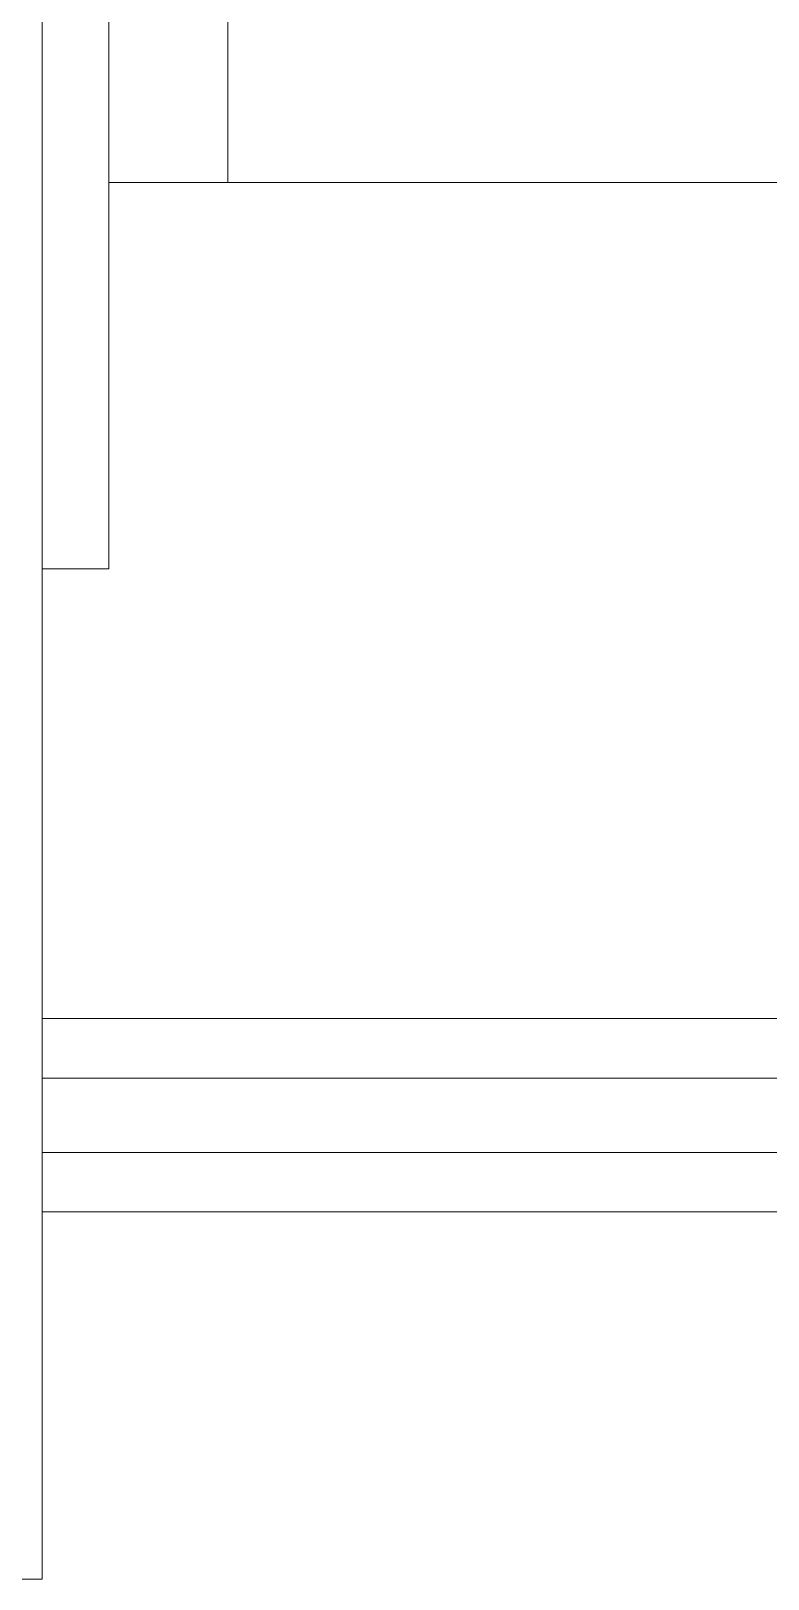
# Model space of a CAD drawing. Header units: inches. Extents: x -827 to 154, y -802 to 207.
# Drawn here: x -117.01 to -113.91, y -176.33 to -169.82 of the extents above; entities that cross this region are included whole.
import ezdxf

# ---------------------------------------------------------------- set-up
doc = ezdxf.new("R2010")
doc.units = ezdxf.units.IN
doc.header["$MEASUREMENT"] = 0
doc.layers.add('Layer0', color=7, linetype='Continuous', lineweight=9)
doc.layers.add('Shop_Sabre_RC-8_CNC_Router_skp', color=8, linetype='Continuous', lineweight=9)

# ---------------------------------------------------------------- blocks, each defined once
blk = doc.blocks.new('Shop_Sabre_RC-8_CNC_Router_skp_141-402880-Level 1')
at = {"layer": 'Layer0'}
for p, q in [((50.7573, 0.5625), (0, 0.5625)), ((50.7573, 0.5625), (0, 0.5625)), ((0, 0.25), (50.7573, 0.25)), ((0, 0.25), (50.7573, 0.25))]:
    blk.add_line(p, q, dxfattribs=at)
blk = doc.blocks.new('Shop_Sabre_RC-8_CNC_Router_skp_135-402874-Level 1')
at = {"layer": 'Layer0'}
for p, q in [((1.8125, 42.125), (52.5698, 42.125)), ((52.5698, 42.125), (1.8125, 42.125)), ((52.5698, 41.3125), (1.8125, 41.3125)), ((1.8125, 41.3125), (52.5698, 41.3125))]:
    blk.add_line(p, q, dxfattribs=at)
blk.add_blockref('Shop_Sabre_RC-8_CNC_Router_skp_141-402880-Level 1', (1.8125, 41.3125))
blk = doc.blocks.new('Shop_Sabre_RC-8_CNC_Router_skp_61-402800-Level 1')
at = {"layer": 'Layer0'}
for q in [(2.296875, 0.09375), (2.296875, 0.09375), (11.75, 0), (11.75, 0)]:
    blk.add_line((11.75, 0.09375), q, dxfattribs=at)
blk = doc.blocks.new('Shop_Sabre_RC-8_CNC_Router_skp_95-402834-Level 1')
blk.add_blockref('Shop_Sabre_RC-8_CNC_Router_skp_61-402800-Level 1', (0, 5.09375))
blk = doc.blocks.new('Shop_Sabre_RC-8_CNC_Router_skp_94-402833-Level 1')
at = {"zscale": -1, "rotation": 89.9999999999728}
blk.add_blockref('Shop_Sabre_RC-8_CNC_Router_skp_95-402834-Level 1', (15.9062, 7.0625), dxfattribs=at)
blk = doc.blocks.new('Shop_Sabre_RC-8_CNC_Router_skp_93-402832-Level 1')
blk.add_blockref('Shop_Sabre_RC-8_CNC_Router_skp_94-402833-Level 1', (0, 0))
blk = doc.blocks.new('Shop_Sabre_RC-8_CNC_Router_skp_92-402831-Level 1')
at = {"layer": 'Layer0'}
for q in [(0.28125, 8.125), (0, 6.5), (0, 6.5), (0.28125, 8.125)]:
    blk.add_line((0, 8.125), q, dxfattribs=at)
blk = doc.blocks.new('Shop_Sabre_RC-8_CNC_Router_skp_83-402822-Level 1')
at = {"layer": 'Layer0'}
for p, q in [((0, 8), (0, 5.75)), ((0, 8), (0.5, 8)), ((0, 8), (0, 5.75)), ((0, 8), (0.5, 8)), ((0.5, 5.75), (0.5, 8)), ((0.5, 5.75), (0.5, 8))]:
    blk.add_line(p, q, dxfattribs=at)
blk = doc.blocks.new('Shop_Sabre_RC-8_CNC_Router_skp_82-402821-Level 1')
at = {"layer": 'Layer0'}
for p in [(0, 8), (0, 8), (2.5, 5.75), (2.5, 5.75)]:
    blk.add_line(p, (2.5, 8), dxfattribs=at)
blk = doc.blocks.new('Shop_Sabre_RC-8_CNC_Router_skp_79-402818-Level 1')
for name, p in [('Shop_Sabre_RC-8_CNC_Router_skp_93-402832-Level 1', (0, 0)), ('Shop_Sabre_RC-8_CNC_Router_skp_92-402831-Level 1', (10.4375, 6.4375)), ('Shop_Sabre_RC-8_CNC_Router_skp_82-402821-Level 1', (7.4375, 4.9375)), ('Shop_Sabre_RC-8_CNC_Router_skp_83-402822-Level 1', (9.9375, 4.9375))]:
    blk.add_blockref(name, p)
blk = doc.blocks.new('Shop_Sabre_RC-8_CNC_Router_skp_1-402740-Level 1')
for name, p in [('Shop_Sabre_RC-8_CNC_Router_skp_135-402874-Level 1', (0, 0)), ('Shop_Sabre_RC-8_CNC_Router_skp_79-402818-Level 1', (41.851, 24.8576))]:
    blk.add_blockref(name, p)
blk = doc.blocks.new('Shop_Sabre_RC-8_CNC_Router_skp-402726-Level 1')
blk.add_blockref('Shop_Sabre_RC-8_CNC_Router_skp_1-402740-Level 1', (0, 0))

msp = doc.modelspace()

# ---------------------------------------------------------------- block references
at = {"layer": 'Shop_Sabre_RC-8_CNC_Router_skp', "color": 7, "rotation": 180}
msp.add_blockref('Shop_Sabre_RC-8_CNC_Router_skp-402726-Level 1', (-64.395614, -132.663924), dxfattribs=at)

doc.saveas('drawing.dxf')
